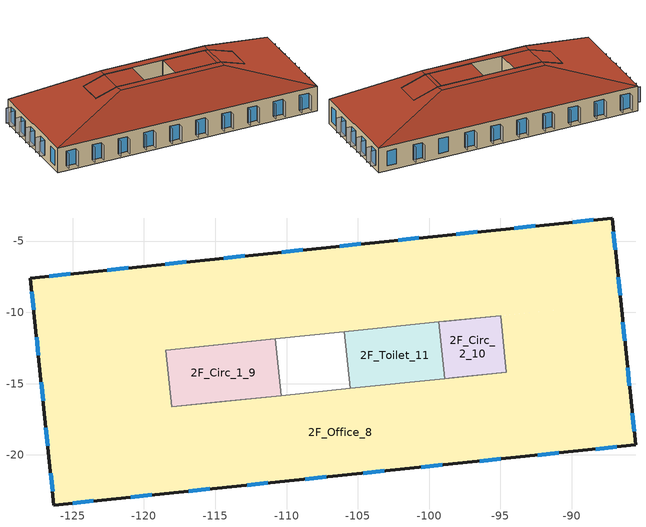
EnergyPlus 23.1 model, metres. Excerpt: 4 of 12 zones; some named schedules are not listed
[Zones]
2F_Circ_1_9
 floor to GF_Circ_1_4 (300mmConcrete 80mmInsulation 80mmScreed_FLIPPED): -118.47,-12.64 -110.79,-11.85 -110.38,-15.83 -118.06,-16.62 z4
 wall to GF_Stairwell_6 (200mmConcrete_FLIPPED): -110.38,-15.83 -110.79,-11.85 z4:12
 wall to 2F_Office_8 (200mmConcrete_FLIPPED): -118.47,-12.64 -118.06,-16.62 z4:10.9; -118.06,-16.62,4 -110.38,-15.83,4 -110.38,-15.83,12 -114.69,-16.28,12 -118.06,-16.62,10.9; -110.79,-11.85,4 -118.47,-12.64,4 -118.47,-12.64,10.9 -115.11,-12.3,12 -110.79,-11.85,12
 roof outside (NECB-2020 Non-residential Library CZ 8 Exterior Roof (Mass)): -118.47,-12.64,10.9 -118.06,-16.62,10.9 -114.69,-16.28,12 -115.11,-12.3,12; -110.38,-15.83 -110.79,-11.85 -115.11,-12.3 -114.69,-16.28 z12
2F_Circ_2_10
 floor to GF_Circ_2_5 (300mmConcrete 80mmInsulation 80mmScreed_FLIPPED): -99.32,-10.67 -94.99,-10.22 -94.58,-14.2 -98.91,-14.65 z4
 wall to 2F_Toilet_11 (200mmConcrete): -99.32,-10.67 -98.91,-14.65 z4:12
 wall to 2F_Office_8 (200mmConcrete_FLIPPED): -94.58,-14.2 -94.99,-10.22 z4:10.76; -98.91,-14.65,4 -94.58,-14.2,4 -94.58,-14.2,10.76 -98.38,-14.59,12 -98.91,-14.65,12; -94.99,-10.22,4 -99.32,-10.67,4 -99.32,-10.67,12 -98.79,-10.61,12 -94.99,-10.22,10.76
 roof outside (NECB-2020 Non-residential Library CZ 8 Exterior Roof (Mass)): -94.58,-14.2,10.76 -94.99,-10.22,10.76 -98.79,-10.61,12 -98.38,-14.59,12; -99.32,-10.67 -98.91,-14.65 -98.38,-14.59 -98.79,-10.61 z12
2F_Office_8
 floor to GF_Office_1_0 (300mmConcrete 80mmInsulation 80mmScreed_FLIPPED): -86.15,-13.33 -85.53,-19.3 -126.31,-23.51 -126.93,-17.54 z4
 floor to GF_Meeting_1_2 (300mmConcrete 80mmInsulation 80mmScreed_FLIPPED): -127.34,-13.56 -118.47,-12.64 -118.06,-16.62 -126.93,-17.54 z4
 floor to GF_Meeting_2_3 (300mmConcrete 80mmInsulation 80mmScreed_FLIPPED): -94.99,-10.22 -86.56,-9.35 -86.15,-13.33 -94.58,-14.2 z4
 floor to GF_Office_2_1 (300mmConcrete 80mmInsulation 80mmScreed_FLIPPED): -127.34,-13.56 -127.96,-7.59 -87.17,-3.38 -86.56,-9.35 z4
 wall outside (2226 Exterior Wall): -127.96,-7.59 -126.31,-23.51 -85.53,-19.3 -87.17,-3.38 -127.96,-7.59 z4:8
 wall to GF_Stairwell_6 (200mmConcrete_FLIPPED): -110.79,-11.85 -105.95,-11.35 / -105.54,-15.33 -110.38,-15.83 z4:12
 wall to 2F_Toilet_11 (200mmConcrete): -105.95,-11.35 -99.32,-10.67 / -98.91,-14.65 -105.54,-15.33 z4:12
 window (Solarban 72 (2) on Starphire - Solarban 72 (4) on Starphire - Starphire (Krypton)): -127.86,-8.55 -127.73,-9.82 / -127.53,-11.73 -127.4,-13 / -127.2,-14.91 -127.07,-16.19 / -126.87,-18.1 -126.74,-19.37 / -126.54,-21.28 -126.41,-22.55 / -125.01,-23.37 -123.54,-23.22 / -120.93,-22.95 -119.46,-22.8 / -116.85,-22.53 -115.38,-22.38 / -112.77,-22.11 -111.31,-21.96 / -108.7,-21.69 -107.23,-21.54 / -104.62,-21.27 -103.15,-21.12 / -100.54,-20.85 -99.07,-20.69 / -96.46,-20.43 -94.99,-20.27 / -92.38,-20 -90.91,-19.85 / -88.3,-19.58 -86.84,-19.43 / -86.94,-5.61 -87.07,-4.34 / -86.61,-8.79 -86.75,-7.52 / -86.29,-11.98 -86.42,-10.7 / -85.96,-15.16 -86.09,-13.89 / -85.63,-18.34 -85.76,-17.07 / -125.18,-7.31 -126.65,-7.46 / -121.11,-6.88 -122.57,-7.04 / -117.03,-6.46 -118.5,-6.61 / -112.95,-6.04 -114.42,-6.19 / -108.87,-5.62 -110.34,-5.77 / -104.79,-5.2 -106.26,-5.35 / -100.71,-4.78 -102.18,-4.93 / -96.64,-4.36 -98.1,-4.51 / -92.56,-3.94 -94.03,-4.09 / -88.48,-3.52 -89.95,-3.67 z4.8:7.2
 roof outside (NECB-2020 Non-residential Library CZ 8 Exterior Roof (Mass)): -126.31,-23.51,8 -85.53,-19.3,8 -98.26,-15.79,12 -114.57,-17.47,12; -87.17,-3.38,8 -127.96,-7.59,8 -115.23,-11.1,12 -98.92,-9.42,12; -114.57,-17.47 -98.26,-15.79 -98.38,-14.59 -114.69,-16.28 z12; -98.92,-9.42 -115.23,-11.1 -115.11,-12.3 -98.79,-10.61 z12; -85.53,-19.3,8 -87.17,-3.38,8 -98.92,-9.42,12 -98.79,-10.61,12 -94.99,-10.22,10.76 -94.58,-14.2,10.76 -98.38,-14.59,12 -98.26,-15.79,12; -127.96,-7.59,8 -126.31,-23.51,8 -114.57,-17.47,12 -114.69,-16.28,12 -118.06,-16.62,10.9 -118.47,-12.64,10.9 -115.11,-12.3,12 -115.23,-11.1,12
2F_Toilet_11
 floor to GF_Toilet_7 (300mmConcrete 80mmInsulation 80mmScreed_FLIPPED): -105.95,-11.35 -99.32,-10.67 -98.91,-14.65 -105.54,-15.33 z4
 wall to GF_Stairwell_6 (200mmConcrete_FLIPPED): -105.95,-11.35 -105.54,-15.33 z4:12
 roof outside (NECB-2020 Non-residential Library CZ 8 Exterior Roof (Mass)): -105.95,-11.35 -105.54,-15.33 -98.91,-14.65 -99.32,-10.67 z12
shading: -114.5,-5.4 -114.42,-6.19 / -125.18,-7.31 -125.27,-6.51 / -108.7,-21.69 -108.61,-22.48 / -94.11,-3.29 -94.03,-4.09 / -92.56,-3.94 -92.64,-3.14 / -90.83,-20.65 -90.91,-19.85 / -94.91,-21.07 -94.99,-20.27 / -85.62,-10.62 -86.42,-10.7 / -126.87,-18.1 -127.67,-18.18 / -127.2,-14.91 -128,-14.99 / -85.95,-7.44 -86.75,-7.52 / -110.42,-4.98 -110.34,-5.77 / -126.73,-6.66 -126.65,-7.46 / -96.46,-20.43 -96.38,-21.22 / -107.14,-22.33 -107.23,-21.54 / -112.77,-22.11 -112.69,-22.91 / -125.01,-23.37 -124.93,-24.17 / -123.46,-24.02 -123.54,-23.22 / -128.19,-13.09 -127.4,-13 / -104.79,-5.2 -104.87,-4.4 / -100.54,-20.85 -100.46,-21.64 / -118.58,-5.82 -118.5,-6.61 / -104.62,-21.27 -104.53,-22.06 / -100.71,-4.78 -100.8,-3.98 / -85.29,-13.8 -86.09,-13.89 / -86.61,-8.79 -85.82,-8.71 / -86.94,-5.61 -86.15,-5.53 / -86.94,-5.61 -86.15,-5.53 / -127.54,-19.45 -126.74,-19.37 / -127.87,-16.27 -127.07,-16.19 / -127.53,-11.73 -128.33,-11.81 / -127.86,-8.55 -128.65,-8.63 / -127.86,-8.55 -128.65,-8.63 / -102.26,-4.14 -102.18,-4.93 / -106.34,-4.56 -106.26,-5.35 / -86.75,-20.23 -86.84,-19.43 / -98.99,-21.49 -99.07,-20.69 / -103.07,-21.91 -103.15,-21.12 / -122.66,-6.24 -122.57,-7.04 / -116.85,-22.53 -116.77,-23.33 / -120.93,-22.95 -120.85,-23.75 / -128.52,-9.9 -127.73,-9.82 / -128.52,-9.9 -127.73,-9.82 / -121.11,-6.88 -121.19,-6.09 / -111.22,-22.75 -111.31,-21.96 / -92.38,-20 -92.3,-20.8 / -108.87,-5.62 -108.95,-4.83 / -112.95,-6.04 -113.03,-5.25 / -85.96,-15.16 -85.16,-15.08 / -86.28,-4.25 -87.07,-4.34 / -86.28,-4.25 -87.07,-4.34 / -86.29,-11.98 -85.49,-11.89 / -117.03,-6.46 -117.11,-5.67 / -88.3,-19.58 -88.22,-20.38 / -115.3,-23.17 -115.38,-22.38 / -119.38,-23.6 -119.46,-22.8 z4.8:7.2
[Building]
Building: Loads convergence tolerance value=0.04; Maximum number of warmup days=25; Minimum number of warmup days=6; North axis=0; Solar distribution=FullExterior; Temperature convergence tolerance value=0.25; Terrain=Suburbs
[Site:GroundReflectance]
0.2, 0.2, 0.2, 0.2, 0.2, 0.2, 0.2, 0.2, 0.2, 0.2, 0.2, 0.2
[Site:GroundReflectance:SnowModifier]
1, 1
[Site:GroundTemperature:BuildingSurface]
18, 18, 18, 18, 18, 18, 18, 18, 18, 18, 18, 18
[Site:WeatherStation]
Air temperature sensor height above ground=1.5; Wind sensor height above ground=10; Wind speed profile boundary layer thickness=370; Wind speed profile exponent=0.22
[SizingPeriod:WeatherFileConditionType] Use weather file daylight saving period=No; Use weather file rain and snow indicators=No
Name | Day of week for start day | Period selection
Extreme Summer Weather Period for Design | SummerDesignDay | SummerExtreme
Extreme Winter Weather Period for Design | WinterDesignDay | WinterExtreme
[Construction]
200mmConcrete; 200mmConcrete_FLIPPED: General Concrete_0.2_200mmConcrete
300mmConcrete 80mmInsulation 80mmScreed_FLIPPED: Cement screed_0.08_300mmConcrete 80mmInsulation 80mmScreed, XPS Board_0.08_300mmConcrete 80mmInsulation 80mmScreed, General Concrete_0.3_300mmConcrete 80mmInsulation 80mmScreed
2226 Exterior Wall: Lime plaster_0.025_2226 Exterior Wall, Porotherm 38 H_i_0.365_2226 Exterior Wall, Concrete Cement/Lime - Mortar - And Stucco - 1600 Kg/M3 - 51mm_0.02_2226 Exterior Wall, Porotherm 38 Plan_0.365_2226 Exterior Wall, Lime plaster_0.02_2226 Exterior Wall
NECB-2020 Non-residential Library CZ 8 Exterior Roof (Mass): Vaporpermeable Felt_0.003_NECB-2020 Non-residential Library CZ 8 Exterior Roof (Mass), XPS Board_0.297938909090909_NECB-2020 Non-residential Library CZ 8 Exterior Roof (Mass), Concrete_0.203_NECB-2020 Non-residential Library CZ 8 Exterior Roof (Mass), Acoustic Tile_0.005_NECB-2020 Non-residential Library CZ 8 Exterior Roof (Mass)
Solarban 72 (2) on Starphire - Solarban 72 (4) on Starphire - Starphire (Krypton): Solarban 72 on Starphire  6mm_0.0057_Solarban 72 (2) on Starphire - Solarban 72 (4) on Starphire - Starphire (Krypton), Krypton - EN673_0.0127_Solarban 72 (2) on Starphire - Solarban 72 (4) on Starphire - Starphire (Krypton), Solarban 72 on Starphire  6mm_0.0057_Solarban 72 (2) on Starphire - Solarban 72 (4) on Starphire - Starphire (Krypton), Krypton - EN673_0.0127_Solarban 72 (2) on Starphire - Solarban 72 (4) on Starphire - Starphire (Krypton), Starphire  6mm_0.0057_Solarban 72 (2) on Starphire - Solarban 72 (4) on Starphire - Starphire (Krypton)
[Material] Thermal absorptance=0.9
Name | Conductivity | Density | Roughness | Solar absorptance | Specific heat | Thickness | Visible absorptance
Acoustic Tile_0.005_NECB-2020 Non-residential Library CZ 8 Exterior Roof (Mass) | 0.06 | 368 | MediumSmooth | 0.7 | 590 | 0.005 | 0.7
Cement screed_0.08_300mmConcrete 80mmInsulation 80mmScreed | 1.4 | 2000 | Rough | 0.7 | 1000 | 0.08 | 0.7
Concrete Cement/Lime - Mortar - And Stucco - 1600 Kg/M3 - 51mm_0.02_2226 Exterior Wall | 0.97 | 1600 | MediumRough | 0.7 | 900 | 0.02 | 0.7
Concrete_0.203_NECB-2020 Non-residential Library CZ 8 Exterior Roof (Mass) | 2 | 2400 | Rough | 0.7 | 950 | 0.203 | 0.7
General Concrete_0.2_200mmConcrete | 2 | 2400 | Rough | 0.7 | 950 | 0.2 | 0.7
General Concrete_0.3_300mmConcrete 80mmInsulation 80mmScreed | 2 | 2400 | Rough | 0.7 | 950 | 0.3 | 0.7
Lime plaster_0.02_2226 Exterior Wall | 0.8 | 1820 | Rough | 0.2 | 863.9 | 0.02 | 0.2
Lime plaster_0.025_2226 Exterior Wall | 0.8 | 1820 | Rough | 0.2 | 863.9 | 0.025 | 0.2
Porotherm 38 H_i_0.365_2226 Exterior Wall | 0.09 | 650 | Rough | 0.7 | 1000 | 0.365 | 0.7
Porotherm 38 Plan_0.365_2226 Exterior Wall | 0.112 | 745 | Rough | 0.7 | 1000 | 0.365 | 0.7
Vaporpermeable Felt_0.003_NECB-2020 Non-residential Library CZ 8 Exterior Roof (Mass) | 0.909091 | 0.5 | Rough | 0.7 | 1800 | 0.003 | 0.7
XPS Board_0.08_300mmConcrete 80mmInsulation 80mmScreed | 0.034 | 35 | Rough | 0.7 | 1400 | 0.08 | 0.7
XPS Board_0.297938909090909_NECB-2020 Non-residential Library CZ 8 Exterior Roof (Mass) | 0.034 | 35 | Rough | 0.7 | 1400 | 0.297939 | 0.7
[MaterialProperty:GlazingSpectralData]
Solarban 72 on Starphire  6mm_0.0057_Solarban 72 (2) on Starphire - Solarban 72 (4) on Starphire - Starphire (Krypton)Optical: 0.2933, 0.2861, 0.2899, 0.3102, 0.3465, 0.1326, 0.0289, 0.32, 0.3968, 0.1545, 0.035, 0.325, 0.4515, 0.1753, 0.0407, 0.33, 0.4965, 0.1953, 0.0472, 0.335, 0.5268, 0.207, 0.0518, 0.34, 0.5478, 0.228, 0.0578, 0.345, 0.5618, 0.2443, 0.0652, 0.35, 0.568, 0.2602, 0.0748, 0.355, 0.569, 0.274, 0.0875, 0.36, 0.5667, 0.2874, 0.1046, 0.365, 0.56, 0.3035, 0.1276, 0.37, 0.548, 0.3234, 0.1577, 0.375, 0.5288, 0.3419, 0.1963, 0.38, 0.5012, 0.3623, 0.2447, 0.385, 0.4653, 0.3736, 0.2994, 0.39, 0.4206, 0.3696, 0.3581, 0.395, 0.3719, 0.351, 0.4176, 0.4, 0.3203, 0.3207, 0.4761, 0.405, 0.2703, 0.2837, 0.5306, 0.41, 0.2245, 0.2444, 0.5789, 0.415, 0.1851, 0.2068, 0.6191, 0.42, 0.1523, 0.1733, 0.6515, 0.425, 0.127, 0.1455, 0.6753, 0.43, 0.108, 0.1233, 0.6923, 0.435, 0.0946, 0.1068, 0.7023, 0.44, 0.0855, 0.0953, 0.7098, 0.445, 0.0797, 0.0881, 0.7145, 0.45, 0.0762, 0.0841, 0.7171, 0.455, 0.0743, 0.0826, 0.7195, 0.46, 0.0734, 0.0827, 0.7208, 0.465, 0.0732, 0.0838, 0.7217, 0.47, 0.0733, 0.0856, 0.7234, 0.475, 0.0738, 0.0877, 0.725, 0.48, 0.0743, 0.09, 0.7267, 0.485, 0.0749, 0.092, 0.7292, 0.49, 0.0755, 0.0938, 0.7319, 0.495, 0.0761, 0.0955, 0.7341, 0.5, 0.0768, 0.0968, 0.7365, 0.505, 0.0775, 0.0979, 0.7394, 0.51, 0.0782, 0.0987, 0.7417, 0.515, 0.0789, 0.0993, 0.7438, 0.52, 0.0796, 0.0997, 0.7458, 0.525, 0.0801, 0.0998, 0.7477, 0.53, 0.0805, 0.0996, 0.749, 0.535, 0.0807, 0.0992, 0.7506, 0.54, 0.0804, 0.0985, 0.752, 0.545, 0.0798, 0.0974, 0.7532, 0.55, 0.0786, 0.0958, 0.7548, 0.555, 0.0767, 0.0935, 0.7553, 0.56, 0.0741, 0.0908, 0.7563, 0.565, 0.0708, 0.0876, 0.757, 0.57, 0.0667, 0.0837, 0.7577, 0.575, 0.0619, 0.0792, 0.7588, 0.58, 0.0565, 0.0743, 0.7592, 0.585, 0.0506, 0.0692, 0.7595, 0.59, 0.0446, 0.064, 0.7591, 0.595, 0.0387, 0.0591, 0.758, 0.6, 0.0333, 0.0547, 0.7558, 0.605, 0.0293, 0.0517, 0.7523, 0.61, 0.0269, 0.0502, 0.7459, 0.615, 0.0271, 0.0511, 0.7369, 0.62, 0.0307, 0.0551, 0.7251, 0.625, 0.0383, 0.0626, 0.7094, 0.63, 0.0505, 0.0743, 0.6907, 0.635, 0.0678, 0.0905, 0.6683, 0.64, 0.0906, 0.1115, 0.6413, 0.645, 0.1186, 0.1371, 0.6109, 0.65, 0.1515, 0.1668, 0.5772, 0.655, 0.1884, 0.1999, 0.5414, 0.66, 0.2292, 0.2361, 0.5036, 0.665, 0.2718, 0.2742, 0.4655, 0.67, 0.3161, 0.3137, 0.4277, 0.675, 0.3604, 0.3532, 0.3904, 0.68, 0.4043, 0.3917, 0.3547, 0.685, 0.4466, 0.4285, 0.3206, 0.69, 0.4871, 0.4641, 0.2892, 0.695, 0.525, 0.4975, 0.2603, 0.7, 0.5608, 0.5287, 0.2333, 0.705, 0.5938, 0.5569, 0.2094, 0.71, 0.6244, 0.5831, 0.1877, 0.715, 0.6518, 0.607, 0.1683, 0.72, 0.6775, 0.6294, 0.1509, 0.725, 0.7008, 0.6497, 0.1357, 0.73, 0.7215, 0.6678, 0.1218, 0.735, 0.7416, 0.6834, 0.1096, 0.74, 0.7586, 0.6979, 0.0987, 0.745, 0.7747, 0.7118, 0.0892, 0.75, 0.7887, 0.7227, 0.0804, 0.755, 0.8012, 0.7317, 0.0728, 0.76, 0.8137, 0.7412, 0.066, 0.765, 0.8238, 0.7497, 0.06, 0.77, 0.8337, 0.7578, 0.0546, 0.775, 0.8428, 0.7645, 0.0497, 0.78, 0.8513, 0.7703, 0.0455, 0.785, 0.8586, 0.7752, 0.0418, 0.79, 0.8659, 0.7809, 0.0382, 0.795, 0.8722, 0.7844, 0.0351, 0.8, 0.8779, 0.7907, 0.0324, 0.805, 0.8839, 0.7982, 0.0298, 0.81, 0.8894, 0.8003, 0.0275, 0.815, 0.8932, 0.8018, 0.0254, 0.82, 0.8974, 0.8027, 0.0237, 0.825, 0.9, 0.8067, 0.0218, 0.83, 0.9056, 0.8115, 0.0203, 0.835, 0.9074, 0.8115, 0.019, 0.84, 0.9111, 0.8092, 0.0175, 0.845, 0.9134, 0.8096, 0.0165, 0.85, 0.9148, 0.8123, 0.0147, 0.855, 0.9196, 0.8144, 0.0139, 0.86, 0.9227, 0.818, 0.0131, 0.865, 0.925, 0.82, 0.0122, 0.87, 0.9271, 0.8216, 0.0117, 0.875, 0.9291, 0.8228, 0.0109, 0.88, 0.9308, 0.8233, 0.0103, 0.885, 0.9325, 0.824, 0.0098, 0.89, 0.9342, 0.8249, 0.0093, 0.895, 0.9357, 0.8257, 0.0087, 0.9, 0.9373, 0.8264, 0.0081, 0.905, 0.9388, 0.8271, 0.0079, 0.91, 0.9402, 0.8274, 0.0074, 0.915, 0.9415, 0.8276, 0.007, 0.92, 0.9428, 0.8276, 0.0066, 0.925, 0.944, 0.828, 0.0063, 0.93, 0.945, 0.8286, 0.0062, 0.935, 0.9461, 0.8291, 0.0058, 0.94, 0.9472, 0.8293, 0.0055, 0.945, 0.9482, 0.8297, 0.0052, 0.95, 0.9491, 0.8299, 0.005, 0.955, 0.9501, 0.8303, 0.0049, 0.96, 0.951, 0.8301, 0.0046, 0.965, 0.9518, 0.83, 0.0042, 0.97, 0.9526, 0.8304, 0.0041, 0.975, 0.9534, 0.8311, 0.004, 0.98, 0.9542, 0.8312, 0.0038, 0.985, 0.9548, 0.8312, 0.0037, 0.99, 0.9555, 0.8319, 0.0036, 0.995, 0.9561, 0.8322, 0.0035, 1, 0.9568, 0.8319, 0.0032, 1.005, 0.9573, 0.8315, 0.0031, 1.01, 0.9579, 0.8327, 0.0028, 1.015, 0.9585, 0.8327, 0.0027, 1.02, 0.9592, 0.8322, 0.0027, 1.025, 0.9598, 0.8327, 0.0028, 1.03, 0.9603, 0.833, 0.0025, 1.035, 0.9606, 0.8322, 0.0022, 1.04, 0.9609, 0.8334, 0.0023, 1.045, 0.9616, 0.8334, 0.0024, 1.05, 0.9621, 0.8332, 0.0023, 1.055, 0.9626, 0.8335, 0.002, 1.06, 0.963, 0.834, 0.0021, 1.065, 0.9634, 0.8338, 0.0022, 1.07, 0.9637, 0.8343, 0.0019, 1.075, 0.9641, 0.8346, 0.0019, 1.08, 0.9646, 0.8345, 0.0017, 1.085, 0.965, 0.8354, 0.0017, 1.09, 0.9653, 0.835, 0.0016, 1.095, 0.9655, 0.8354, 0.0016, 1.1, 0.9659, 0.8356, 0.0016, 1.105, 0.9664, 0.8366, 0.0016, 1.11, 0.9667, 0.8371, 0.0016, 1.115, 0.9669, 0.8365, 0.0014, 1.12, 0.9672, 0.837, 0.0014, 1.125, 0.9676, 0.8379, 0.0013, 1.13, 0.9678, 0.838, 0.0014, 1.135, 0.968, 0.8375, 0.0013, 1.14, 0.9683, 0.8379, 0.0013, 1.145, 0.9685, 0.8392, 0.0013, 1.15, 0.9688, 0.8386, 0.0012, 1.155, 0.9691, 0.8395, 0.0012, 1.16, 0.9695, 0.8395, 0.0011, 1.165, 0.9696, 0.8399, 0.0008, 1.17, 0.9698, 0.8398, 0.0009, 1.175, 0.9701, 0.8399, 0.001, 1.18, 0.9703, 0.8406, 0.001, 1.185, 0.9705, 0.842, 0.001, 1.19, 0.9707, 0.8415, 0.0009, 1.195, 0.9709, 0.8421, 0.0008, 1.2, 0.9711, 0.8414, 0.0009, 1.205, 0.9712, 0.842, 0.001, 1.21, 0.9714, 0.8421, 0.0008, 1.215, 0.9716, 0.8432, 0.0009, 1.22, 0.9719, 0.8433, 0.001, 1.225, 0.9721, 0.8439, 0.001, 1.23, 0.9723, 0.8437, 0.001, 1.235, 0.9724, 0.8445, 0.0009, 1.24, 0.9728, 0.8448, 0.0008, 1.245, 0.973, 0.8458, 0.0006, 1.25, 0.973, 0.845, 0.0007, 1.255, 0.9731, 0.8455, 0.0007, 1.26, 0.9732, 0.847, 0.0007, 1.265, 0.9736, 0.8474, 0.0007, 1.27, 0.9737, 0.8481, 0.0008, 1.275, 0.9737, 0.848, 0.0006, 1.28, 0.9739, 0.8479, 0.0005, 1.285, 0.9741, 0.8484, 0.0005, 1.29, 0.9742, 0.849, 0.0007, 1.295, 0.9741, 0.8496, 0.0008, 1.3, 0.9744, 0.8503, 0.0007, 1.305, 0.9746, 0.8505, 0.0006, 1.31, 0.9747, 0.8514, 0.0006, 1.315, 0.9748, 0.8517, 0.0005, 1.32, 0.9749, 0.8521, 0.0003, 1.325, 0.975, 0.8523, 0.0005, 1.33, 0.9751, 0.8545, 0.0005, 1.335, 0.9753, 0.8558, 0.0003, 1.34, 0.9755, 0.8547, 0.0003, 1.345, 0.9756, 0.8549, 0.0004, 1.35, 0.9758, 0.8554, 0.0005, 1.355, 0.976, 0.8554, 0.0007, 1.36, 0.976, 0.8557, 0.0006, 1.365, 0.9761, 0.8556, 0.0004, 1.37, 0.9762, 0.8555, 0.0004, 1.375, 0.9762, 0.8558, 0.0005, 1.38, 0.9763, 0.855, 0.0005, 1.385, 0.9764, 0.8566, 0.0004, 1.39, 0.9766, 0.8568, 0.0005, 1.395, 0.9767, 0.857, 0.0004, 1.4, 0.9767, 0.8568, 0.0002, 1.405, 0.9767, 0.8587, 0.0003, 1.41, 0.9768, 0.8591, 0.0005, 1.415, 0.9768, 0.8592, 0.0005, 1.42, 0.977, 0.8607, 0.0006, 1.425, 0.9771, 0.861, 0.0004, 1.43, 0.977, 0.8621, 0.0004, 1.435, 0.9771, 0.8629, 0.0005, 1.44, 0.9771, 0.864, 0.0005, 1.445, 0.9771, 0.8653, 0.0004, 1.45, 0.9774, 0.8664, 0.0003, 1.455, 0.9775, 0.8668, 0.0003, 1.46, 0.9776, 0.8676, 0.0003, 1.465, 0.9776, 0.8687, 0.0001, 1.47, 0.9776, 0.8702, 0.0002, 1.475, 0.9778, 0.871, 0.0004, 1.48, 0.9778, 0.8725, 0.0003, 1.485, 0.9778, 0.8732, 0.0003, 1.49, 0.9779, 0.8743, 0.0004, 1.495, 0.978, 0.8746, 0.0005, 1.5, 0.9781, 0.8755, 0.0004, 1.505, 0.9782, 0.8758, 0.0004, 1.51, 0.9783, 0.8771, 0.0004, 1.515, 0.9781, 0.8777, 0.0003, 1.52, 0.9781, 0.8781, 0.0004, 1.525, 0.9783, 0.8787, 0.0003, 1.53, 0.9785, 0.8799, 0.0001, 1.535, 0.9785, 0.8804, 0.0002, 1.54, 0.9785, 0.8814, 0.0002, 1.545, 0.9786, 0.8815, 0.0003, 1.55, 0.9787, 0.8826, 0.0002, 1.555, 0.9786, 0.8829, 0.0002, 1.56, 0.9787, 0.8834, 0.0002, 1.565, 0.9788, 0.8837, 0.0001, 1.57, 0.9788, 0.8847, 0.0002, 1.575, 0.9789, 0.8854, 0.0003, 1.58, 0.9789, 0.8857, 0.0003, 1.585, 0.9792, 0.8858, 0.0004, 1.59, 0.9792, 0.8862, 0.0003, 1.595, 0.9791, 0.8863, 0.0002, 1.6, 0.9791, 0.887, 0.0001, 1.605, 0.9792, 0.8873, 0.0001, 1.61, 0.9792, 0.8877, 0.0003, 1.615, 0.9793, 0.8877, 0.0003, 1.62, 0.9793, 0.8881, 0.0002, 1.625, 0.9794, 0.8876, 0.0002, 1.63, 0.9796, 0.8879, 0.0002, 1.635, 0.9795, 0.8877, 0.0002, 1.64, 0.9796, 0.8876, 0, 1.645, 0.9796, 0.888, 0, 1.65, 0.9796, 0.8881, 0.0002, 1.655, 0.9796, 0.8884, 0.0003, 1.66, 0.9797, 0.8885, 0.0003, 1.665, 0.9797, 0.8884, 0.0003, 1.67, 0.9797, 0.8886, 0.0001, 1.675, 0.9798, 0.8883, 0.0001, 1.68, 0.9798, 0.8886, 0.0001, 1.685, 0.9798, 0.8882, 0.0002, 1.69, 0.9799, 0.8881, 0.0001, 1.695, 0.98, 0.8878, 0.0001, 1.7, 0.98, 0.8877, 0.0001, 1.705, 0.98, 0.8874, 0.0002, 1.71, 0.9802, 0.8877, 0, 1.715, 0.9804, 0.8874, 0, 1.72, 0.9803, 0.8862, 0.0002, 1.725, 0.9802, 0.8859, 0.0002, 1.73, 0.9804, 0.8854, 0.0002, 1.735, 0.9804, 0.885, 0.0003, 1.74, 0.9804, 0.8844, 0.0001, 1.745, 0.9804, 0.884, 0.0001, 1.75, 0.9804, 0.8836, 0.0001, 1.755, 0.9806, 0.8828, 0.0001, 1.76, 0.9807, 0.8821, 0.0002, 1.765, 0.9805, 0.8816, 0.0002, 1.77, 0.9806, 0.8809, 0.0003, 1.775, 0.9807, 0.88, 0.0002, 1.78, 0.9807, 0.8794, 0.0002, 1.785, 0.9807, 0.8789, 0.0002, 1.79, 0.9808, 0.8777, 0.0002, 1.795, 0.9808, 0.8767, 0.0003, 1.8, 0.9809, 0.8762, 0.0003, 1.805, 0.981, 0.8759, 0.0001, 1.81, 0.9809, 0.8755, 0.0001, 1.815, 0.9811, 0.8751, 0, 1.82, 0.9812, 0.8749, 0, 1.825, 0.9812, 0.874, 0.0002, 1.83, 0.9812, 0.8734, 0, 1.835, 0.9812, 0.8729, 0.0001, 1.84, 0.9813, 0.872, 0.0002, 1.845, 0.9814, 0.8721, 0.0003, 1.85, 0.9814, 0.8719, 0.0001, 1.855, 0.9813, 0.8705, 0.0001, 1.86, 0.9812, 0.87, 0.0003, 1.865, 0.9815, 0.8693, 0.0004, 1.87, 0.9815, 0.8686, 0.0003, 1.875, 0.9813, 0.8683, 0.0002, 1.88, 0.9813, 0.8675, 0.0001, 1.885, 0.9814, 0.867, 0, 1.89, 0.9814, 0.8663, 0.0001, 1.895, 0.9815, 0.8656, 0.0003, 1.9, 0.9817, 0.8652, 0.0002, 1.905, 0.9817, 0.8651, 0, 1.91, 0.9817, 0.8646, 0.0001, 1.915, 0.9817, 0.8641, 0.0001, 1.92, 0.9815, 0.8641, 0, 1.925, 0.9815, 0.8631, 0.0003, 1.93, 0.9816, 0.8627, 0.0001, 1.935, 0.9816, 0.8626, 0.0002, 1.94, 0.9816, 0.8619, 0.0001, 1.945, 0.9817, 0.8616, 0, 1.95, 0.9818, 0.8611, 0.0001, 1.955, 0.9821, 0.8607, 0.0002, 1.96, 0.982, 0.8598, 0.0001, 1.965, 0.982, 0.8589, 0.0001, 1.97, 0.9819, 0.858, 0.0002, 1.975, 0.9818, 0.8571, 0.0001, 1.98, 0.9819, 0.8561, 0.0001, 1.985, 0.9818, 0.8553, 0, 1.99, 0.9819, 0.8547, 0, 1.995, 0.982, 0.8538, 0, 2, 0.9818, 0.8526, 0, 2.005, 0.9819, 0.8521, 0.0001, 2.01, 0.982, 0.8519, 0.0002, 2.015, 0.982, 0.851, 0.0002, 2.02, 0.9819, 0.8501, 0, 2.025, 0.9819, 0.8501, 0, 2.03, 0.9819, 0.8498, 0.0001, 2.035, 0.982, 0.849, 0.0002, 2.04, 0.982, 0.8487, 0.0001, 2.045, 0.982, 0.8483, 0.0001, 2.05, 0.982, 0.8476, 0.0002, 2.055, 0.9822, 0.8473, 0.0002, 2.06, 0.9822, 0.847, 0.0001, 2.065, 0.9819, 0.8468, 0.0001, 2.07, 0.9819, 0.8463, 0.0001, 2.075, 0.9821, 0.8457, 0.0002, 2.08, 0.9821, 0.8453, 0.0002, 2.085, 0.982, 0.8447, 0.0003, 2.09, 0.9821, 0.8441, 0.0001, 2.095, 0.982, 0.8433, 0.0002, 2.1, 0.9823, 0.843, 0.0001, 2.105, 0.9822, 0.8424, 0.0001, 2.11, 0.9823, 0.8413, 0.0001, 2.115, 0.9823, 0.8403, 0.0001, 2.12, 0.9823, 0.8398, 0, 2.125, 0.9821, 0.8385, 0.0001, 2.13, 0.9822, 0.8367, 0, 2.135, 0.9823, 0.8353, 0, 2.14, 0.9823, 0.8333, 0, 2.145, 0.9823, 0.8312, 0, 2.15, 0.9822, 0.8274, 0.0002, 2.155, 0.9823, 0.8237, 0, 2.16, 0.9823, 0.8194, 0, 2.165, 0.9824, 0.8156, 0, 2.17, 0.9823, 0.8123, 0.0001, 2.175, 0.9824, 0.8081, 0.0001, 2.18, 0.9823, 0.8047, 0, 2.185, 0.9825, 0.801, 0.0001, 2.19, 0.9824, 0.7973, 0.0001, 2.195, 0.9825, 0.7928, 0.0001, 2.2, 0.9823, 0.7898, 0, 2.205, 0.9823, 0.7871, 0.0002, 2.21, 0.9823, 0.7849, 0, 2.215, 0.9825, 0.7829, 0.0002, 2.22, 0.9827, 0.7813, 0.0001, 2.225, 0.9822, 0.7794, 0.0003, 2.23, 0.9825, 0.7788, 0, 2.235, 0.9827, 0.7781, 0, 2.24, 0.9827, 0.7778, 0.0001, 2.245, 0.9825, 0.7775, 0.0002, 2.25, 0.9825, 0.7782, 0.0001, 2.255, 0.9825, 0.7789, 0, 2.26, 0.9826, 0.78, 0, 2.265, 0.9825, 0.781, 0.0001, 2.27, 0.9825, 0.7827, 0.0004, 2.275, 0.9825, 0.7838, 0.0001, 2.28, 0.9824, 0.7851, 0.0001, 2.285, 0.9825, 0.7861, 0.0002, 2.29, 0.9826, 0.7876, 0.0001, 2.295, 0.9827, 0.789, 0.0001, 2.3, 0.9827, 0.7891, 0, 2.305, 0.9827, 0.7895, 0.0002, 2.31, 0.9827, 0.7892, 0.0001, 2.315, 0.9827, 0.7897, 0.0001, 2.32, 0.9828, 0.7895, 0, 2.325, 0.9828, 0.7896, 0.0001, 2.33, 0.9827, 0.789, 0, 2.335, 0.9829, 0.7885, 0, 2.34, 0.983, 0.7887, 0, 2.345, 0.9831, 0.7876, 0, 2.35, 0.9829, 0.7872, 0.0002, 2.355, 0.9829, 0.7873, 0, 2.36, 0.983, 0.7865, 0, 2.365, 0.9829, 0.7859, 0, 2.37, 0.9828, 0.785, 0.0001, 2.375, 0.983, 0.7839, 0, 2.38, 0.9828, 0.7827, 0.0001, 2.385, 0.9829, 0.7811, 0, 2.39, 0.9831, 0.7799, 0, 2.395, 0.983, 0.7784, 0, 2.4, 0.9832, 0.7757, 0, 2.405, 0.9833, 0.7731, 0, 2.41, 0.9829, 0.7702, 0, 2.415, 0.9834, 0.7673, 0, 2.42, 0.983, 0.7655, 0, 2.425, 0.9834, 0.7624, 0, 2.43, 0.9832, 0.7593, 0.0001, 2.435, 0.983, 0.7559, 0.0002, 2.44, 0.9832, 0.7525, 0.0002, 2.445, 0.9831, 0.7495, 0, 2.45, 0.9833, 0.7477, 0, 2.455, 0.9831, 0.7459, 0, 2.46, 0.983, 0.7435, 0, 2.465, 0.9831, 0.7416, 0.0001, 2.47, 0.9828, 0.7386, 0.0002, 2.475, 0.9829, 0.7351, 0.0002, 2.48, 0.9828, 0.7324, 0, 2.485, 0.9835, 0.7331, 0.0002, 2.49, 0.9827, 0.7323, 0, 2.495, 0.9823, 0.7279, 0.0007, 2.5, 0.0602, 0.0732, 0.0904, 0.1107, 0.0105, 0.0148, 0.0195, 0.0242, 0.3, 0.305, 0.31, 0.315
Starphire  6mm_0.0057_Solarban 72 (2) on Starphire - Solarban 72 (4) on Starphire - Starphire (Krypton)Optical: 0.0323, 0.057, 0.0631, 0.0692, 0.0748, 0.0714, 0.6985, 0.32, 0.0796, 0.0759, 0.7594, 0.325, 0.0835, 0.0794, 0.8061, 0.33, 0.086, 0.082, 0.8399, 0.335, 0.0881, 0.0839, 0.8639, 0.34, 0.0889, 0.0849, 0.8797, 0.345, 0.0895, 0.0857, 0.8901, 0.35, 0.0901, 0.0863, 0.8972, 0.355, 0.09, 0.0865, 0.9013, 0.36, 0.0893, 0.0864, 0.9037, 0.365, 0.0882, 0.0863, 0.9054, 0.37, 0.0879, 0.0862, 0.9058, 0.375, 0.0879, 0.0861, 0.9056, 0.38, 0.0875, 0.0859, 0.9066, 0.385, 0.0869, 0.0859, 0.9075, 0.39, 0.0867, 0.0858, 0.908, 0.395, 0.0862, 0.0855, 0.9081, 0.4, 0.086, 0.0853, 0.908, 0.41, 0.0856, 0.0849, 0.9081, 0.42, 0.0854, 0.0846, 0.9085, 0.43, 0.0851, 0.0844, 0.9087, 0.44, 0.0849, 0.0842, 0.9093, 0.45, 0.0844, 0.0839, 0.9102, 0.46, 0.0839, 0.0835, 0.9101, 0.47, 0.0839, 0.0833, 0.9107, 0.48, 0.0837, 0.0833, 0.9114, 0.49, 0.0831, 0.083, 0.9118, 0.5, 0.083, 0.0827, 0.9123, 0.51, 0.0828, 0.0825, 0.912, 0.52, 0.0828, 0.0824, 0.9121, 0.53, 0.0827, 0.0822, 0.912, 0.54, 0.0828, 0.0821, 0.9122, 0.55, 0.0827, 0.0819, 0.9119, 0.56, 0.0828, 0.0818, 0.9116, 0.57, 0.0825, 0.0815, 0.9109, 0.58, 0.0826, 0.0814, 0.9104, 0.59, 0.0824, 0.0812, 0.9096, 0.6, 0.0823, 0.081, 0.9091, 0.61, 0.0821, 0.0807, 0.908, 0.62, 0.0822, 0.0806, 0.9068, 0.63, 0.0821, 0.0804, 0.9062, 0.64, 0.0822, 0.0802, 0.9051, 0.65, 0.0819, 0.0799, 0.9039, 0.66, 0.0816, 0.0798, 0.903, 0.67, 0.0816, 0.0795, 0.9017, 0.68, 0.0816, 0.0793, 0.9006, 0.69, 0.0815, 0.0791, 0.8994, 0.7, 0.0814, 0.079, 0.8988, 0.71, 0.0813, 0.0788, 0.8974, 0.72, 0.0812, 0.0786, 0.896, 0.73, 0.081, 0.0785, 0.8951, 0.74, 0.0808, 0.0782, 0.893, 0.75, 0.0805, 0.0779, 0.8916, 0.76, 0.0805, 0.0778, 0.8908, 0.77, 0.08, 0.0776, 0.8886, 0.78, 0.0799, 0.0774, 0.8876, 0.79, 0.0795, 0.0771, 0.8866, 0.8, 0.0798, 0.0773, 0.8858, 0.81, 0.0795, 0.077, 0.8842, 0.82, 0.0791, 0.0768, 0.884, 0.83, 0.0793, 0.0767, 0.8825, 0.84, 0.0784, 0.0762, 0.8791, 0.85, 0.0802, 0.0777, 0.8796, 0.86, 0.08, 0.0773, 0.8798, 0.87, 0.0796, 0.0772, 0.8789, 0.88, 0.0797, 0.077, 0.8778, 0.89, 0.0789, 0.0768, 0.877, 0.9, 0.0789, 0.0766, 0.8763, 0.91, 0.0782, 0.0763, 0.8753, 0.92, 0.0786, 0.0763, 0.8745, 0.93, 0.0788, 0.0764, 0.874, 0.94, 0.0783, 0.0761, 0.8734, 0.95, 0.0782, 0.076, 0.8727, 0.96, 0.0781, 0.0759, 0.8721, 0.97, 0.0781, 0.0758, 0.8716, 0.98, 0.0781, 0.0758, 0.8711, 0.99, 0.078, 0.0756, 0.8708, 1, 0.0776, 0.0754, 0.869, 1.05, 0.0772, 0.075, 0.8684, 1.1, 0.077, 0.0748, 0.8684, 1.15, 0.0768, 0.0747, 0.8688, 1.2, 0.0766, 0.0746, 0.8698, 1.25, 0.0764, 0.0746, 0.8715, 1.3, 0.0761, 0.0745, 0.8737, 1.35, 0.0762, 0.0744, 0.874, 1.4, 0.0762, 0.0746, 0.878, 1.45, 0.0763, 0.0747, 0.8827, 1.5, 0.0763, 0.0748, 0.8858, 1.55, 0.0761, 0.0748, 0.8882, 1.6, 0.0756, 0.0745, 0.8887, 1.65, 0.0756, 0.0744, 0.8884, 1.7, 0.0751, 0.074, 0.8862, 1.75, 0.0745, 0.0735, 0.8828, 1.8, 0.0741, 0.0731, 0.8801, 1.85, 0.0734, 0.0725, 0.8767, 1.9, 0.0734, 0.0725, 0.8746, 1.95, 0.0724, 0.0718, 0.8705, 2, 0.0722, 0.0715, 0.8678, 2.05, 0.072, 0.0711, 0.865, 2.1, 0.0705, 0.0701, 0.8581, 2.15, 0.0692, 0.0686, 0.8366, 2.2, 0.0686, 0.0681, 0.83, 2.25, 0.0697, 0.0688, 0.8356, 2.3, 0.0682, 0.0676, 0.8346, 2.35, 0.0674, 0.0678, 0.8297, 2.4, 0.0659, 0.0661, 0.8133, 2.45, 0.0641, 0.0646, 0.8014, 2.5, 0.0499, 0.0563, 0.0612, 0.0665, 0.3137, 0.4279, 0.5314, 0.6222, 0.3, 0.305, 0.31, 0.315
[WindowMaterial:Gas]
Krypton - EN673_0.0127_Solarban 72 (2) on Starphire - Solarban 72 (4) on Starphire - Starphire (Krypton): Gas type=Krypton; Thickness=0.0127
[WindowMaterial:Glazing] Dirt correction factor for solar and visible transmittance=1; Front side infrared hemispherical emissivity=0.84; Infrared transmittance at normal incidence=0; Optical data type=Spectral; Thickness=0.0057
Name | Back side infrared hemispherical emissivity | Back side solar reflectance at normal incidence | Back side visible reflectance at normal incidence | Conductivity | Front side solar reflectance at normal incidence | Front side visible reflectance at normal incidence | Solar transmittance at normal incidence | Visible transmittance at normal incidence | Window glass spectral data set
Solarban 72 on Starphire  6mm_0.0057_Solarban 72 (2) on Starphire - Solarban 72 (4) on Starphire - Starphire (Krypton) | 0.0178 | 0.592 | 0.0702 | 1 | 0.5296 | 0.0887 | 0.2825 | 0.7437 | Solarban 72 on Starphire  6mm_0.0057_Solarban 72 (2) on Starphire - Solarban 72 (4) on Starphire - Starphire (Krypton)Optical
Starphire  6mm_0.0057_Solarban 72 (2) on Starphire - Solarban 72 (4) on Starphire - Starphire (Krypton) | 0.84 | 0.0801 | 0.0827 | 1.0003 | 0.0784 | 0.0819 | 0.8901 | 0.911 | Starphire  6mm_0.0057_Solarban 72 (2) on Starphire - Solarban 72 (4) on Starphire - Starphire (Krypton)Optical
[DesignSpecification:OutdoorAir] Outdoor air method=Sum
Name | Outdoor air flow per person | Outdoor air flow per zone floor area | Outdoor air schedule
2F_Circ_1_9MinFreshAir; 2F_Circ_2_10MinFreshAir; 2F_Toilet_11MinFreshAir | 0 | 0.000304802 | AllOn
2F_Office_8MinFreshAir | 0.00235975 | 0.000305 | OfficeMedium BLDG_OCC_SCH
[ElectricEquipment] Design level calculation method=Watts/Area; Fraction latent=0; Fraction lost=0; Fraction radiant=0.2; Schedule=OfficeMedium BLDG_EQUIP_SCH_2013
Name | Watts per zone floor area | Zone or zonelist or space or spacelist
2F_Circ_1_9 Equipment | 2.90626 | 2F_Circ_1_9
2F_Circ_2_10 Equipment | 2.90626 | 2F_Circ_2_10
2F_Office_8 Equipment | 10.3334 | 2F_Office_8
2F_Toilet_11 Equipment | 3.12154 | 2F_Toilet_11
[Lights] Design level calculation method=Watts/Area; Fraction radiant=0.42; Fraction replaceable=1; Fraction visible=0.18; Return air fraction=0; Schedule=OfficeMedium BLDG_LIGHT_SCH_2013
Name | Watts per zone floor area | Zone or zonelist or space or spacelist
2F_Circ_1_9 General lighting | 6.78127 | 2F_Circ_1_9
2F_Circ_2_10 General lighting | 6.78127 | 2F_Circ_2_10
2F_Office_8 General lighting | 6.56599 | 2F_Office_8
2F_Toilet_11 General lighting | 4.41321 | 2F_Toilet_11
[People] Air velocity schedule=AirSpeed 0; Carbon dioxide generation rate=3.82e-08; Clothing insulation calculation method=DynamicClothingModelASHRAE55; Enable ashrae 55 comfort warnings=No; Fraction radiant=0.3; Mean radiant temperature calculation type=ZoneAveraged; Number of people calculation method=People/Area; Number of people schedule=OfficeMedium BLDG_OCC_SCH; Sensible heat fraction=Autocalculate; Thermal comfort model 1 type=AdaptiveASH55; Thermal comfort model 2 type=Pierce; Thermal comfort model 3 type=Fanger
Name | Activity level schedule | People per floor area | Work efficiency schedule | Zone or zonelist or space or spacelist
People 2F_Circ_1_9 | 2F_Circ_1_9PeopleActivity | 0 | 2F_Circ_1_9WorkEfficiency | 2F_Circ_1_9
People 2F_Circ_2_10 | 2F_Circ_2_10PeopleActivity | 0 | 2F_Circ_2_10WorkEfficiency | 2F_Circ_2_10
People 2F_Office_8 | 2F_Office_8PeopleActivity | 0.0565106 | 2F_Office_8WorkEfficiency | 2F_Office_8
People 2F_Toilet_11 | 2F_Toilet_11PeopleActivity | 0 | 2F_Toilet_11WorkEfficiency | 2F_Toilet_11
[Sizing:Zone] Cooling design air flow method=DesignDay; Heating design air flow method=DesignDay; Zone cooling design supply air humidity ratio=0.009; Zone cooling design supply air temperature=12; Zone cooling design supply air temperature input method=SupplyAirTemperature; Zone cooling sizing factor=1.15; Zone heating design supply air humidity ratio=0.004; Zone heating design supply air temperature=35; Zone heating design supply air temperature input method=SupplyAirTemperature; Zone heating sizing factor=1.15
Name | Design specification outdoor air object
2F_Office_8 | 2F_Office_8MinFreshAir
2F_Circ_1_9 | 2F_Circ_1_9MinFreshAir
2F_Circ_2_10 | 2F_Circ_2_10MinFreshAir
2F_Toilet_11 | 2F_Toilet_11MinFreshAir
[ThermostatSetpoint:DualSetpoint] Cooling setpoint temperature schedule=OfficeMedium CLGSETP_SCH_YES_OPTIMUM; Heating setpoint temperature schedule=OfficeMedium HTGSETP_SCH_YES_OPTIMUM
Dual Setpoint - Zone 2F_Circ_1_9; Dual Setpoint - Zone 2F_Circ_2_10; Dual Setpoint - Zone 2F_Office_8; Dual Setpoint - Zone 2F_Toilet_11
[Zone] Multiplier=1; Type=1; Zone inside convection algorithm=TARP; Zone outside convection algorithm=DOE-2
Name | Floor area | Volume
2F_Circ_1_9 | 30.8724 | 239.529
2F_Circ_2_10 | 17.3857 | 129.6
2F_Office_8 | 561.587 | 3250.11
2F_Toilet_11 | 26.6897 | 213.518
[ZoneControl:Thermostat]
Name | Zone or zonelist | Control 1 | Control type schedule
2F_Circ_1_9 Thermostat | 2F_Circ_1_9 | Dual Setpoint - Zone 2F_Circ_1_9 | 2F_Circ_1_9_ZoneControlTypeSched
2F_Circ_2_10 Thermostat | 2F_Circ_2_10 | Dual Setpoint - Zone 2F_Circ_2_10 | 2F_Circ_2_10_ZoneControlTypeSched
2F_Office_8 Thermostat | 2F_Office_8 | Dual Setpoint - Zone 2F_Office_8 | 2F_Office_8_ZoneControlTypeSched
2F_Toilet_11 Thermostat | 2F_Toilet_11 | Dual Setpoint - Zone 2F_Toilet_11 | 2F_Toilet_11_ZoneControlTypeSched
[Zone equipment]
2F_Circ_1_9: 2F_Circ_1_9 Ideal Loads Air
2F_Circ_2_10: 2F_Circ_2_10 Ideal Loads Air
2F_Office_8: 2F_Office_8 Ideal Loads Air
2F_Toilet_11: 2F_Toilet_11 Ideal Loads Air
[ZoneInfiltration:DesignFlowRate] Air changes per hour=0.025; Constant term coefficient=1; Design flow rate calculation method=AirChanges/Hour; Schedule=On; Temperature term coefficient=0; Velocity squared term coefficient=0; Velocity term coefficient=0
Name | Zone or zonelist or space or spacelist
2F_Circ_1_9Infiltration | 2F_Circ_1_9
2F_Circ_2_10Infiltration | 2F_Circ_2_10
2F_Office_8Infiltration | 2F_Office_8
2F_Toilet_11Infiltration | 2F_Toilet_11
[ZoneVentilation:WindandStackOpenArea] Delta temperature=1; Maximum indoor temperature=100; Maximum outdoor temperature=27; Maximum wind speed=40; Minimum indoor temperature=25; Minimum outdoor temperature=10; Opening area fraction schedule=NatVentAvail_2F_Office_8; Zone or space=2F_Office_8
Name | Discharge coefficient for opening | Effective angle | Height difference | Opening area | Opening effectiveness
2F_Office_8NatVent_Buoy | 0.6 | 0 | 0.6 | 81.2544 | 0
2F_Office_8NatVent_Wind0; 2F_Office_8NatVent_Wind1; 2F_Office_8NatVent_Wind2; 2F_Office_8NatVent_Wind3; 2F_Office_8NatVent_Wind4 | 0 | 264 | 0 | 2.4576 | Autocalculate
2F_Office_8NatVent_Wind5; 2F_Office_8NatVent_Wind6; 2F_Office_8NatVent_Wind7; 2F_Office_8NatVent_Wind8; 2F_Office_8NatVent_Wind9; 2F_Office_8NatVent_Wind10; 2F_Office_8NatVent_Wind11; 2F_Office_8NatVent_Wind12; 2F_Office_8NatVent_Wind13; 2F_Office_8NatVent_Wind14 | 0 | 174 | 0 | 2.83392 | Autocalculate
2F_Office_8NatVent_Wind15; 2F_Office_8NatVent_Wind16; 2F_Office_8NatVent_Wind17; 2F_Office_8NatVent_Wind18; 2F_Office_8NatVent_Wind19 | 0 | 84 | 0 | 2.4576 | Autocalculate
2F_Office_8NatVent_Wind20; 2F_Office_8NatVent_Wind21; 2F_Office_8NatVent_Wind22; 2F_Office_8NatVent_Wind23; 2F_Office_8NatVent_Wind24; 2F_Office_8NatVent_Wind25; 2F_Office_8NatVent_Wind26; 2F_Office_8NatVent_Wind27; 2F_Office_8NatVent_Wind28; 2F_Office_8NatVent_Wind29 | 0 | 354 | 0 | 2.83392 | Autocalculate
[Schedule:Constant]
Name | Hourly value
2F_Circ_1_9PeopleActivity; 2F_Circ_2_10PeopleActivity; 2F_Office_8PeopleActivity; 2F_Toilet_11PeopleActivity | 125.28
2F_Circ_1_9WorkEfficiency; 2F_Circ_2_10WorkEfficiency; 2F_Office_8WorkEfficiency; 2F_Toilet_11WorkEfficiency | 0
2F_Circ_1_9_ZoneControlTypeSched; 2F_Circ_2_10_ZoneControlTypeSched; 2F_Office_8_ZoneControlTypeSched; 2F_Toilet_11_ZoneControlTypeSched | 4
On | 1
[Schedule:Week:Daily]
OfficeMedium BLDG_EQUIP_SCH_2013_0; OfficeMedium BLDG_EQUIP_SCH_2013_1; OfficeMedium BLDG_EQUIP_SCH_2013_2; OfficeMedium BLDG_EQUIP_SCH_2013_3; OfficeMedium BLDG_EQUIP_SCH_2013_4; OfficeMedium BLDG_EQUIP_SCH_2013_5; OfficeMedium BLDG_EQUIP_SCH_2013_6; OfficeMedium BLDG_EQUIP_SCH_2013_7; OfficeMedium BLDG_EQUIP_SCH_2013_8; OfficeMedium BLDG_EQUIP_SCH_2013_9; OfficeMedium BLDG_EQUIP_SCH_2013_10; OfficeMedium BLDG_EQUIP_SCH_2013_11; OfficeMedium BLDG_EQUIP_SCH_2013_12; OfficeMedium BLDG_EQUIP_SCH_2013_13; OfficeMedium BLDG_EQUIP_SCH_2013_14; OfficeMedium BLDG_EQUIP_SCH_2013_15; OfficeMedium BLDG_EQUIP_SCH_2013_16; OfficeMedium BLDG_EQUIP_SCH_2013_17; OfficeMedium BLDG_EQUIP_SCH_2013_18; OfficeMedium BLDG_EQUIP_SCH_2013_19; OfficeMedium BLDG_EQUIP_SCH_2013_20; OfficeMedium BLDG_EQUIP_SCH_2013_21; OfficeMedium BLDG_EQUIP_SCH_2013_22; OfficeMedium BLDG_EQUIP_SCH_2013_23; OfficeMedium BLDG_EQUIP_SCH_2013_24; OfficeMedium BLDG_EQUIP_SCH_2013_25; OfficeMedium BLDG_EQUIP_SCH_2013_26; OfficeMedium BLDG_EQUIP_SCH_2013_27; OfficeMedium BLDG_EQUIP_SCH_2013_28; OfficeMedium BLDG_EQUIP_SCH_2013_29; OfficeMedium BLDG_EQUIP_SCH_2013_30; OfficeMedium BLDG_EQUIP_SCH_2013_31; OfficeMedium BLDG_EQUIP_SCH_2013_32; OfficeMedium BLDG_EQUIP_SCH_2013_33; OfficeMedium BLDG_EQUIP_SCH_2013_34; OfficeMedium BLDG_EQUIP_SCH_2013_35; OfficeMedium BLDG_EQUIP_SCH_2013_36; OfficeMedium BLDG_EQUIP_SCH_2013_37; OfficeMedium BLDG_EQUIP_SCH_2013_38; OfficeMedium BLDG_EQUIP_SCH_2013_39; OfficeMedium BLDG_EQUIP_SCH_2013_40; OfficeMedium BLDG_EQUIP_SCH_2013_41; OfficeMedium BLDG_EQUIP_SCH_2013_42; OfficeMedium BLDG_EQUIP_SCH_2013_43; OfficeMedium BLDG_EQUIP_SCH_2013_44; OfficeMedium BLDG_EQUIP_SCH_2013_45; OfficeMedium BLDG_EQUIP_SCH_2013_46: d9c27216-81f3-42ce-a89a-473a2fb8d8b3, d9c27216-81f3-42ce-a89a-473a2fb8d8b3, d9c27216-81f3-42ce-a89a-473a2fb8d8b3, d9c27216-81f3-42ce-a89a-473a2fb8d8b3, d9c27216-81f3-42ce-a89a-473a2fb8d8b3, d9c27216-81f3-42ce-a89a-473a2fb8d8b3, 9cb143eb-364e-40b5-8d3c-7bee0478c47d, d9c27216-81f3-42ce-a89a-473a2fb8d8b3, d9c27216-81f3-42ce-a89a-473a2fb8d8b3, d9c27216-81f3-42ce-a89a-473a2fb8d8b3, d9c27216-81f3-42ce-a89a-473a2fb8d8b3, d9c27216-81f3-42ce-a89a-473a2fb8d8b3
[Schedule:Year]
NatVentAvail_2F_Office_8: NatVentAvail_2F_Office_8_0, 1, 1, 1, 7, NatVentAvail_2F_Office_8_1, 1, 8, 1, 14, NatVentAvail_2F_Office_8_2, 1, 15, 1, 21, NatVentAvail_2F_Office_8_3, 1, 22, 1, 28, NatVentAvail_2F_Office_8_4, 1, 29, 2, 4, NatVentAvail_2F_Office_8_5, 2, 5, 2, 11, NatVentAvail_2F_Office_8_6, 2, 12, 2, 18, NatVentAvail_2F_Office_8_7, 2, 19, 2, 25, NatVentAvail_2F_Office_8_8, 2, 26, 3, 4, NatVentAvail_2F_Office_8_9, 3, 5, 3, 11, NatVentAvail_2F_Office_8_10, 3, 12, 3, 18, NatVentAvail_2F_Office_8_11, 3, 19, 3, 25, NatVentAvail_2F_Office_8_12, 3, 26, 4, 1, NatVentAvail_2F_Office_8_13, 4, 2, 4, 8, NatVentAvail_2F_Office_8_14, 4, 9, 4, 15, NatVentAvail_2F_Office_8_15, 4, 16, 4, 22, NatVentAvail_2F_Office_8_16, 4, 23, 4, 29, NatVentAvail_2F_Office_8_17, 4, 30, 5, 6, NatVentAvail_2F_Office_8_18, 5, 7, 5, 13, NatVentAvail_2F_Office_8_19, 5, 14, 5, 20, NatVentAvail_2F_Office_8_20, 5, 21, 5, 27, NatVentAvail_2F_Office_8_21, 5, 28, 6, 3, NatVentAvail_2F_Office_8_22, 6, 4, 6, 10, NatVentAvail_2F_Office_8_23, 6, 11, 6, 17, NatVentAvail_2F_Office_8_24, 6, 18, 6, 24, NatVentAvail_2F_Office_8_25, 6, 25, 7, 1, NatVentAvail_2F_Office_8_26, 7, 2, 7, 8, NatVentAvail_2F_Office_8_27, 7, 9, 7, 15, NatVentAvail_2F_Office_8_28, 7, 16, 7, 22, NatVentAvail_2F_Office_8_29, 7, 23, 7, 29, NatVentAvail_2F_Office_8_30, 7, 30, 8, 5, NatVentAvail_2F_Office_8_31, 8, 6, 8, 12, NatVentAvail_2F_Office_8_32, 8, 13, 8, 19, NatVentAvail_2F_Office_8_33, 8, 20, 8, 26, NatVentAvail_2F_Office_8_34, 8, 27, 9, 2, NatVentAvail_2F_Office_8_35, 9, 3, 9, 9, NatVentAvail_2F_Office_8_36, 9, 10, 9, 16, NatVentAvail_2F_Office_8_37, 9, 17, 9, 23, NatVentAvail_2F_Office_8_38, 9, 24, 9, 30, NatVentAvail_2F_Office_8_39, 10, 1, 10, 7, NatVentAvail_2F_Office_8_40, 10, 8, 10, 14, NatVentAvail_2F_Office_8_41, 10, 15, 10, 21, NatVentAvail_2F_Office_8_42, 10, 22, 10, 28, NatVentAvail_2F_Office_8_43, 10, 29, 11, 4, NatVentAvail_2F_Office_8_44, 11, 5, 11, 11, NatVentAvail_2F_Office_8_45, 11, 12, 11, 18, NatVentAvail_2F_Office_8_46, 11, 19, 11, 25, NatVentAvail_2F_Office_8_47, 11, 26, 12, 2, NatVentAvail_2F_Office_8_48, 12, 3, 12, 9, NatVentAvail_2F_Office_8_49, 12, 10, 12, 16, NatVentAvail_2F_Office_8_50, 12, 17, 12, 23, NatVentAvail_2F_Office_8_51, 12, 24, 12, 30, NatVentAvail_2F_Office_8_52, 12, 31, 12, 31
OfficeMedium BLDG_LIGHT_SCH_2013: OfficeMedium BLDG_LIGHT_SCH_2013_0, 1, 1, 1, 7, OfficeMedium BLDG_LIGHT_SCH_2013_1, 1, 8, 1, 14, OfficeMedium BLDG_LIGHT_SCH_2013_2, 1, 15, 1, 21, OfficeMedium BLDG_LIGHT_SCH_2013_3, 1, 22, 1, 28, OfficeMedium BLDG_LIGHT_SCH_2013_4, 1, 29, 2, 4, OfficeMedium BLDG_LIGHT_SCH_2013_5, 2, 5, 2, 11, OfficeMedium BLDG_LIGHT_SCH_2013_6, 2, 12, 2, 18, OfficeMedium BLDG_LIGHT_SCH_2013_7, 2, 19, 2, 25, OfficeMedium BLDG_LIGHT_SCH_2013_8, 2, 26, 3, 4, OfficeMedium BLDG_LIGHT_SCH_2013_9, 3, 5, 3, 11, OfficeMedium BLDG_LIGHT_SCH_2013_10, 3, 12, 3, 18, OfficeMedium BLDG_LIGHT_SCH_2013_11, 3, 19, 3, 25, OfficeMedium BLDG_LIGHT_SCH_2013_12, 3, 26, 4, 1, OfficeMedium BLDG_LIGHT_SCH_2013_13, 4, 2, 4, 8, OfficeMedium BLDG_LIGHT_SCH_2013_14, 4, 9, 4, 15, OfficeMedium BLDG_LIGHT_SCH_2013_15, 4, 16, 4, 22, OfficeMedium BLDG_LIGHT_SCH_2013_16, 4, 23, 4, 29, OfficeMedium BLDG_LIGHT_SCH_2013_17, 4, 30, 5, 6, OfficeMedium BLDG_LIGHT_SCH_2013_18, 5, 7, 5, 13, OfficeMedium BLDG_LIGHT_SCH_2013_19, 5, 14, 5, 20, OfficeMedium BLDG_LIGHT_SCH_2013_20, 5, 21, 5, 27, OfficeMedium BLDG_LIGHT_SCH_2013_21, 5, 28, 6, 3, OfficeMedium BLDG_LIGHT_SCH_2013_22, 6, 4, 6, 10, OfficeMedium BLDG_LIGHT_SCH_2013_23, 6, 11, 6, 17, OfficeMedium BLDG_LIGHT_SCH_2013_24, 6, 18, 6, 24, OfficeMedium BLDG_LIGHT_SCH_2013_25, 6, 25, 7, 1, OfficeMedium BLDG_LIGHT_SCH_2013_26, 7, 2, 7, 8, OfficeMedium BLDG_LIGHT_SCH_2013_27, 7, 9, 7, 15, OfficeMedium BLDG_LIGHT_SCH_2013_28, 7, 16, 7, 22, OfficeMedium BLDG_LIGHT_SCH_2013_29, 7, 23, 7, 29, OfficeMedium BLDG_LIGHT_SCH_2013_30, 7, 30, 8, 5, OfficeMedium BLDG_LIGHT_SCH_2013_31, 8, 6, 8, 12, OfficeMedium BLDG_LIGHT_SCH_2013_32, 8, 13, 8, 19, OfficeMedium BLDG_LIGHT_SCH_2013_33, 8, 20, 8, 26, OfficeMedium BLDG_LIGHT_SCH_2013_34, 8, 27, 9, 2, OfficeMedium BLDG_LIGHT_SCH_2013_35, 9, 3, 9, 9, OfficeMedium BLDG_LIGHT_SCH_2013_36, 9, 10, 9, 16, OfficeMedium BLDG_LIGHT_SCH_2013_37, 9, 17, 9, 23, OfficeMedium BLDG_LIGHT_SCH_2013_38, 9, 24, 9, 30, OfficeMedium BLDG_LIGHT_SCH_2013_39, 10, 1, 10, 7, OfficeMedium BLDG_LIGHT_SCH_2013_40, 10, 8, 10, 14, OfficeMedium BLDG_LIGHT_SCH_2013_41, 10, 15, 10, 21, OfficeMedium BLDG_LIGHT_SCH_2013_42, 10, 22, 10, 28, OfficeMedium BLDG_LIGHT_SCH_2013_43, 10, 29, 11, 4, OfficeMedium BLDG_LIGHT_SCH_2013_44, 11, 5, 11, 11, OfficeMedium BLDG_LIGHT_SCH_2013_45, 11, 12, 11, 18, OfficeMedium BLDG_LIGHT_SCH_2013_46, 11, 19, 11, 25, OfficeMedium BLDG_LIGHT_SCH_2013_47, 11, 26, 12, 2, OfficeMedium BLDG_LIGHT_SCH_2013_48, 12, 3, 12, 9, OfficeMedium BLDG_LIGHT_SCH_2013_49, 12, 10, 12, 16, OfficeMedium BLDG_LIGHT_SCH_2013_50, 12, 17, 12, 23, OfficeMedium BLDG_LIGHT_SCH_2013_51, 12, 24, 12, 30, OfficeMedium BLDG_LIGHT_SCH_2013_52, 12, 31, 12, 31
OfficeMedium BLDG_OCC_SCH: OfficeMedium BLDG_OCC_SCH_0, 1, 1, 1, 7, OfficeMedium BLDG_OCC_SCH_1, 1, 8, 1, 14, OfficeMedium BLDG_OCC_SCH_2, 1, 15, 1, 21, OfficeMedium BLDG_OCC_SCH_3, 1, 22, 1, 28, OfficeMedium BLDG_OCC_SCH_4, 1, 29, 2, 4, OfficeMedium BLDG_OCC_SCH_5, 2, 5, 2, 11, OfficeMedium BLDG_OCC_SCH_6, 2, 12, 2, 18, OfficeMedium BLDG_OCC_SCH_7, 2, 19, 2, 25, OfficeMedium BLDG_OCC_SCH_8, 2, 26, 3, 4, OfficeMedium BLDG_OCC_SCH_9, 3, 5, 3, 11, OfficeMedium BLDG_OCC_SCH_10, 3, 12, 3, 18, OfficeMedium BLDG_OCC_SCH_11, 3, 19, 3, 25, OfficeMedium BLDG_OCC_SCH_12, 3, 26, 4, 1, OfficeMedium BLDG_OCC_SCH_13, 4, 2, 4, 8, OfficeMedium BLDG_OCC_SCH_14, 4, 9, 4, 15, OfficeMedium BLDG_OCC_SCH_15, 4, 16, 4, 22, OfficeMedium BLDG_OCC_SCH_16, 4, 23, 4, 29, OfficeMedium BLDG_OCC_SCH_17, 4, 30, 5, 6, OfficeMedium BLDG_OCC_SCH_18, 5, 7, 5, 13, OfficeMedium BLDG_OCC_SCH_19, 5, 14, 5, 20, OfficeMedium BLDG_OCC_SCH_20, 5, 21, 5, 27, OfficeMedium BLDG_OCC_SCH_21, 5, 28, 6, 3, OfficeMedium BLDG_OCC_SCH_22, 6, 4, 6, 10, OfficeMedium BLDG_OCC_SCH_23, 6, 11, 6, 17, OfficeMedium BLDG_OCC_SCH_24, 6, 18, 6, 24, OfficeMedium BLDG_OCC_SCH_25, 6, 25, 7, 1, OfficeMedium BLDG_OCC_SCH_26, 7, 2, 7, 8, OfficeMedium BLDG_OCC_SCH_27, 7, 9, 7, 15, OfficeMedium BLDG_OCC_SCH_28, 7, 16, 7, 22, OfficeMedium BLDG_OCC_SCH_29, 7, 23, 7, 29, OfficeMedium BLDG_OCC_SCH_30, 7, 30, 8, 5, OfficeMedium BLDG_OCC_SCH_31, 8, 6, 8, 12, OfficeMedium BLDG_OCC_SCH_32, 8, 13, 8, 19, OfficeMedium BLDG_OCC_SCH_33, 8, 20, 8, 26, OfficeMedium BLDG_OCC_SCH_34, 8, 27, 9, 2, OfficeMedium BLDG_OCC_SCH_35, 9, 3, 9, 9, OfficeMedium BLDG_OCC_SCH_36, 9, 10, 9, 16, OfficeMedium BLDG_OCC_SCH_37, 9, 17, 9, 23, OfficeMedium BLDG_OCC_SCH_38, 9, 24, 9, 30, OfficeMedium BLDG_OCC_SCH_39, 10, 1, 10, 7, OfficeMedium BLDG_OCC_SCH_40, 10, 8, 10, 14, OfficeMedium BLDG_OCC_SCH_41, 10, 15, 10, 21, OfficeMedium BLDG_OCC_SCH_42, 10, 22, 10, 28, OfficeMedium BLDG_OCC_SCH_43, 10, 29, 11, 4, OfficeMedium BLDG_OCC_SCH_44, 11, 5, 11, 11, OfficeMedium BLDG_OCC_SCH_45, 11, 12, 11, 18, OfficeMedium BLDG_OCC_SCH_46, 11, 19, 11, 25, OfficeMedium BLDG_OCC_SCH_47, 11, 26, 12, 2, OfficeMedium BLDG_OCC_SCH_48, 12, 3, 12, 9, OfficeMedium BLDG_OCC_SCH_49, 12, 10, 12, 16, OfficeMedium BLDG_OCC_SCH_50, 12, 17, 12, 23, OfficeMedium BLDG_OCC_SCH_51, 12, 24, 12, 30, OfficeMedium BLDG_OCC_SCH_52, 12, 31, 12, 31
